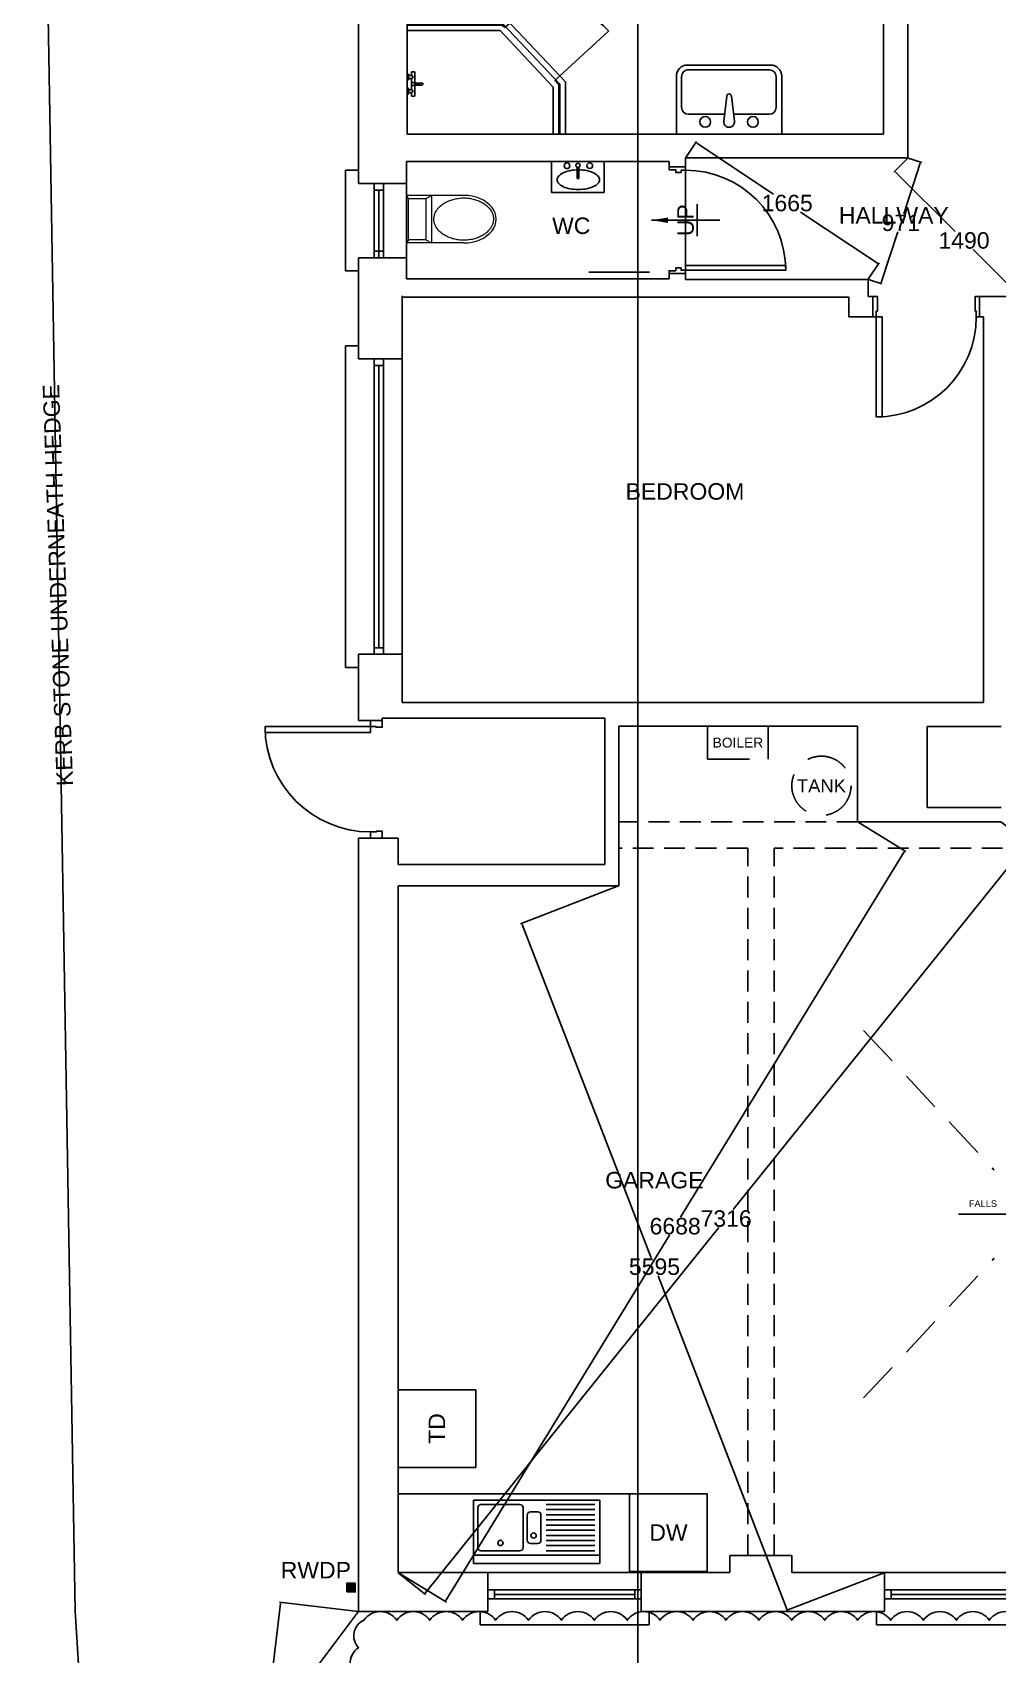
# Model space of a CAD drawing. Header units: millimetres. Extents: x 0 to 257100, y -5590 to 37493.
# Drawn here: x 84242 to 91573, y 10336 to 22661 of the extents above; entities that cross this region are included whole.
import ezdxf
from ezdxf.enums import TextEntityAlignment as Align

# ---------------------------------------------------------------- set-up
doc = ezdxf.new("R2010")
doc.units = ezdxf.units.MM
doc.header["$LTSCALE"] = 25
doc.header["$MEASUREMENT"] = 0
doc.linetypes.add('DASHED', pattern=[19.05, 12.7, -6.35])
doc.linetypes.add('DASHED2', pattern=[9.525, 6.35, -3.175])
for name, color, linetype in [('05 - General Notes', 6, 'Continuous'), ('06 - Room Names', 2, 'Continuous'), ('07 - Dimensions', 6, 'Continuous'), ('20 - Existing Walls', 2, 'Continuous'), ('24 - Stair-Ramp', 1, 'Continuous'), ('31 - Windows', 1, 'Continuous'), ('32 - Doors', 1, 'Continuous'), ('52 -', 2, 'Continuous'), ('52 - Drainage-Soil waste', 2, 'DASHED'), ('56 - Heating', 1, 'DASHED'), ('73 - Kitchen Equipment', 6, 'Continuous'), ('74 - Sanitary Fittings', 6, 'Continuous'), ('94 - Landscaping', 7, 'Continuous'), ('95 - Roads-Kerbs', 7, 'Continuous'), ('99 - Environment', 70, 'Continuous')]:
    doc.layers.add(name, color=color, linetype=linetype)
doc.styles.get("Standard").update_dxf_attribs({"font": 'arial.ttf'})
doc.dimstyles.get("Standard").update_dxf_attribs({"dimscale": 50, "dimtxt": 2.5, "dimasz": 0.18, "dimexe": 0.18, "dimexo": 0.0625, "dimgap": 0.09, "dimtad": 0, "dimtih": 1, "dimtoh": 1, "dimdec": 0, "dimzin": 0, "dimdsep": 46, "dimtxsty": 'Standard', "dimcen": 0.09, "dimadec": 0, "dimazin": 0, "dimtfac": 1, "dimtdec": 4, "dimtofl": 0, "dimtmove": 0, "dimatfit": 3, "dimfxl": 1, "dimtolj": 1, "dimtzin": 0, "dimarcsym": 0})

# ---------------------------------------------------------------- blocks, each defined once
blk = doc.blocks.new('*D84')
at = {"layer": 'Defpoints', "color": 0, "lineweight": -2}
for p, q in [((90895, 21707), (90998, 21673)), ((90986, 21667), (90860, 21283)), ((90689, 20761), (90815, 21146)), ((90592, 20784), (90695, 20750))]:
    blk.add_line(p, q, dxfattribs=at)
at = {"layer": 'Defpoints', "color": 0}
for p in [(90892, 21708), (90989, 21676), (90589, 20785)]:
    blk.add_point(p, dxfattribs=at)
for points in [[(90988, 21667), (90985, 21668), (90989, 21676)], [(90688, 20762), (90690, 20761), (90686, 20753)]]:
    blk.add_solid(points, dxfattribs=at)
at = {"layer": 'Defpoints', "color": 0, "insert": (90838, 21214), "char_height": 125, "attachment_point": 5}
blk.add_mtext('\\A1;971', dxfattribs=at)
blk = doc.blocks.new('*D85')
at = {"layer": 'Defpoints', "color": 0, "lineweight": -2}
for p, q in [((90890, 21705), (90785, 21600)), ((90798, 21600), (91250, 21148)), ((91839, 20560), (91387, 21012)), ((91944, 20652), (91839, 20547))]:
    blk.add_line(p, q, dxfattribs=at)
at = {"layer": 'Defpoints', "color": 0}
for p in [(90892, 21708), (90791, 21606), (91946, 20655)]:
    blk.add_point(p, dxfattribs=at)
for points in [[(90799, 21601), (90797, 21599), (90791, 21606)], [(91838, 20559), (91840, 20561), (91845, 20553)]]:
    blk.add_solid(points, dxfattribs=at)
at = {"layer": 'Defpoints', "color": 0, "insert": (91318, 21080), "char_height": 125, "attachment_point": 5}
blk.add_mtext('\\A1;1490', dxfattribs=at)
blk = doc.blocks.new('*D86')
at = {"layer": 'Defpoints', "color": 0, "lineweight": -2}
for p, q in [((89205, 21710), (89287, 21833)), ((89289, 21820), (89872, 21432)), ((90660, 20907), (90077, 21295)), ((90591, 20787), (90673, 20910))]:
    blk.add_line(p, q, dxfattribs=at)
at = {"layer": 'Defpoints', "color": 0}
for p in [(89282, 21825), (89203, 21708), (90589, 20785)]:
    blk.add_point(p, dxfattribs=at)
for points in [[(89290, 21821), (89288, 21819), (89282, 21825)], [(90659, 20906), (90661, 20908), (90668, 20902)]]:
    blk.add_solid(points, dxfattribs=at)
at = {"layer": 'Defpoints', "color": 0, "insert": (89975, 21364), "char_height": 125, "attachment_point": 5}
blk.add_mtext('\\A1;1665', dxfattribs=at)
blk = doc.blocks.new('*D96')
at = {"layer": 'Defpoints', "color": 0, "lineweight": -2}
for p, q in [((90513, 16660), (90877, 16437)), ((90864, 16434), (89165, 13658)), ((87383, 10746), (89082, 13522)), ((87022, 10956), (87386, 10733))]:
    blk.add_line(p, q, dxfattribs=at)
at = {"layer": 'Defpoints', "color": 0}
for p in [(90510, 16662), (87019, 10958), (87378, 10738)]:
    blk.add_point(p, dxfattribs=at)
for points in [[(90866, 16434), (90863, 16435), (90869, 16442)], [(87382, 10747), (87384, 10745), (87378, 10738)]]:
    blk.add_solid(points, dxfattribs=at)
at = {"layer": 'Defpoints', "color": 0, "insert": (89124, 13590), "char_height": 125, "attachment_point": 5}
blk.add_mtext('\\A1;6688', dxfattribs=at)
blk = doc.blocks.new('*D97')
at = {"layer": 'Defpoints', "color": 0, "lineweight": -2}
for p, q in [((91602, 16660), (91808, 16495)), ((91795, 16493), (89565, 13717)), ((87226, 10803), (89456, 13580)), ((87021, 10956), (87227, 10791))]:
    blk.add_line(p, q, dxfattribs=at)
at = {"layer": 'Defpoints', "color": 0}
for p in [(91600, 16662), (87019, 10958), (87220, 10796)]:
    blk.add_point(p, dxfattribs=at)
for points in [[(91797, 16492), (91794, 16494), (91801, 16500)], [(87225, 10804), (87227, 10802), (87220, 10796)]]:
    blk.add_solid(points, dxfattribs=at)
at = {"layer": 'Defpoints', "color": 0, "insert": (89511, 13648), "char_height": 125, "attachment_point": 5}
blk.add_mtext('\\A1;7316', dxfattribs=at)
blk = doc.blocks.new('*D99')
at = {"layer": 'Defpoints', "color": 0, "lineweight": -2}
for p, q in [((88694, 16176), (87950, 15889)), ((87962, 15883), (88941, 13351)), ((89973, 10681), (88994, 13214)), ((90711, 10957), (89967, 10670))]:
    blk.add_line(p, q, dxfattribs=at)
at = {"layer": 'Defpoints', "color": 0}
for p in [(88697, 16177), (87959, 15892), (90714, 10958)]:
    blk.add_point(p, dxfattribs=at)
for points in [[(87963, 15884), (87961, 15883), (87959, 15892)], [(89971, 10681), (89974, 10682), (89976, 10673)]]:
    blk.add_solid(points, dxfattribs=at)
at = {"layer": 'Defpoints', "color": 0, "insert": (88967, 13282), "char_height": 125, "attachment_point": 5}
blk.add_mtext('\\A1;5595', dxfattribs=at)
blk = doc.blocks.new('kitchen sink18')
at = {"color": 0}
for p, q in [((0, 0), (-1200, 0)), ((-1200, 0), (-1200, -600)), ((0, -600), (0, 0)), ((-1200, -80), (0, -80)), ((-1150, -120), (-690, -120)), ((-470, -150), (-470, -530)), ((-70, -120), (-440, -120)), ((-40, -530), (-40, -150)), ((-1150, -169), (-690, -169)), ((-1150, -218), (-690, -218)), ((-1150, -267), (-690, -267)), ((-640, -220), (-640, -460)), ((-540, -190), (-610, -190)), ((-510, -460), (-510, -220)), ((-1150, -315), (-690, -315)), ((-1150, -364), (-690, -364)), ((-1150, -414), (-690, -414)), ((-1150, -462), (-690, -462)), ((-1200, -600), (0, -600)), ((-1150, -511), (-690, -511)), ((-1150, -560), (-690, -560)), ((-610, -490), (-540, -490)), ((-440, -560), (-70, -560))]:
    blk.add_line(p, q, dxfattribs=at)
for centre in [(-570, -265), (-255, -195)]:
    blk.add_circle(centre, 25, dxfattribs=at)
for centre, start, end in [((-440, -150), 90, 180), ((-70, -150), 360, 90), ((-610, -220), 90, 180), ((-540, -220), 360, 90), ((-610, -460), 180, 270), ((-540, -460), 270, 0), ((-440, -530), 180, 270), ((-70, -530), 270, 0)]:
    blk.add_arc(centre, 30, start, end, dxfattribs=at)
blk = doc.blocks.new('A$C15221B2D')
for p, q in [((0, 0.291), (0, 0)), ((0.495, 0.291), (0, 0.291)), ((0.239, 0.237), (0.239, 0.133)), ((0.257, 0.133), (0.257, 0.237)), ((0.495, 0), (0.495, 0.291)), ((0, 0), (0.495, 0)), ((0.239, 0.133), (0.257, 0.133))]:
    blk.add_line(p, q)
for centre, radius in [((0.145, 0.251), 0.0267), ((0.247, 0.255), 0.0199), ((0.359, 0.252), 0.0268)]:
    blk.add_circle(centre, radius)
for centre, radius, start, end in [((0.17, 0.054), 0.144, 114.7868, 138.0706), ((0.219, -0.053), 0.262, 100.8917, 114.7868), ((0.252, -0.222), 0.435, 90.1224, 100.8917), ((0.252, -0.222), 0.435, 79.353, 90.1224), ((0.284, -0.052), 0.262, 65.4579, 79.353), ((0.333, 0.054), 0.144, 42.1741, 65.4579), ((0.097, 0.12), 0.0456, 138.0706, 180.1224), ((0.097, 0.12), 0.0456, 180.1224, 222.1741), ((0.17, 0.186), 0.144, 222.1741, 245.4579), ((0.219, 0.293), 0.262, 245.4579, 259.353), ((0.251, 0.463), 0.435, 259.353, 270.1224), ((0.251, 0.463), 0.435, 270.1224, 280.8917), ((0.283, 0.293), 0.262, 280.8917, 294.7868), ((0.333, 0.186), 0.144, 294.7868, 318.0706), ((0.406, 0.121), 0.0456, 0.1224, 42.1741), ((0.406, 0.121), 0.0456, 318.0706, 0.1224)]:
    blk.add_arc(centre, radius, start, end)
at = {"flags": 9}
for tag in ['YSIZE', 'XSIZE']:
    blk.add_attdef(tag, (0, 0), '', height=0.0005, dxfattribs=at)
blk = doc.blocks.new('A$C34D52403')
for p, q in [((0, 0.3791), (0, 0.061)), ((0.5791, 0.3791), (0, 0.3791)), ((0.5791, 0.061), (0.5791, 0.3791)), ((0.2663, 0.2707), (0.0679, 0.2707)), ((0.277, 0.1711), (0.2602, 0.3089)), ((0.3022, 0.1711), (0.319, 0.3089)), ((0.5131, 0.2707), (0.3128, 0.2707)), ((0.0308, 0.2336), (0.0308, 0.0631)), ((0.5502, 0.0631), (0.5502, 0.2336)), ((0.0679, 0.026), (0.5131, 0.026)), ((0.061, 0), (0.5182, 0))]:
    blk.add_line(p, q)
for centre in [(0.1584, 0.3125), (0.4208, 0.3125)]:
    blk.add_circle(centre, 0.0296)
for centre, radius, start, end in [((0.0679, 0.2336), 0.0371, 90, 180), ((0.2896, 0.3125), 0.0296, 353.04224, 186.95776), ((0.5131, 0.2336), 0.0371, 0, 90), ((0.2896, 0.171), 0.0125, 179.35285, 0.64715), ((0.061, 0.061), 0.061, 180, 270), ((0.0679, 0.0631), 0.0371, 180, 270), ((0.5131, 0.0631), 0.0371, 270, 0), ((0.5182, 0.061), 0.061, 270, 0)]:
    blk.add_arc(centre, radius, start, end)
blk = doc.blocks.new('A$C57E16F12')
for p, q in [((0, 1), (0, 0.195)), ((0, 1), (0.95, 1)), ((0.045, 1), (0.045, 0.214)), ((0.055, 1), (0.055, 0.218)), ((0.1, 1), (0.1, 0.236)), ((0.44, 0.936), (0.44, 0.964)), ((0.44, 0.964), (0.47, 0.964)), ((0.44, 0.936), (0.532, 0.936)), ((0.458, 1), (0.458, 0.988)), ((0.506, 1), (0.458, 1)), ((0.506, 0.988), (0.458, 0.988)), ((0.47, 0.988), (0.47, 0.964)), ((0.494, 0.988), (0.494, 0.964)), ((0.494, 0.964), (0.586, 0.964)), ((0.506, 1), (0.506, 0.988)), ((0.532, 0.939), (0.532, 0.876)), ((0.539, 0.92), (0.539, 0.936)), ((0.542, 0.92), (0.542, 0.936)), ((0.548, 0.939), (0.548, 0.876)), ((0.548, 0.936), (0.64, 0.936)), ((0.574, 1), (0.574, 0.988)), ((0.574, 1), (0.622, 1)), ((0.574, 0.988), (0.622, 0.988)), ((0.586, 0.988), (0.586, 0.964)), ((0.61, 0.988), (0.61, 0.964)), ((0.61, 0.964), (0.64, 0.964)), ((0.622, 1), (0.622, 0.988)), ((0.64, 0.936), (0.64, 0.964)), ((0.95, -0.3), (0.95, 1)), ((0.538, 0.92), (0.538, 0.896)), ((0.542, 0.92), (0.538, 0.92)), ((0.542, 0.896), (0.538, 0.896)), ((0.542, 0.92), (0.542, 0.896)), ((0.522, -0.3), (0, 0.195)), ((0.541, -0.255), (0.045, 0.214)), ((0.076, 0.198), (0.055, 0.218)), ((0.564, -0.2), (0.1, 0.236)), ((0.105, -0.655), (0.511, -0.213)), ((0.545, -0.245), (0.511, -0.212)), ((0.95, -0.255), (0.541, -0.255)), ((0.95, -0.245), (0.545, -0.245)), ((0.95, -0.2), (0.564, -0.2)), ((0.95, -0.3), (0.522, -0.3))]:
    blk.add_line(p, q)
blk.add_arc((0.511, -0.215), 0.6, 136.4588, 227.3083)
for centre, major_axis, start_param, end_param in [((0.482, 0.964), (-0.00849, 0.00849), 0.785398, 3.926991), ((0.54, 0.95), (0.0099, 0.0099), 5.497787, 11.780972), ((0.598, 0.964), (-0.00849, 0.00849), 0.785398, 3.926991), ((0.54, 0.876), (0.00566, 0.00566), 2.356194, 5.497787)]:
    blk.add_ellipse(centre, major_axis=major_axis, ratio=1, start_param=start_param, end_param=end_param)
blk = doc.blocks.new('*D175')
at = {"layer": 'Defpoints', "color": 0, "lineweight": -2}
for p, q in [((86126, 10723), (85440, 4953)), ((86716, 10662), (86118, 10733)), ((84737, -955), (85424, 4816)), ((85325, -1034), (84727, -962))]:
    blk.add_line(p, q, dxfattribs=at)
at = {"layer": 'Defpoints', "color": 0}
for p in [(86127, 10732), (86719, 10662), (85328, -1034)]:
    blk.add_point(p, dxfattribs=at)
for points in [[(86128, 10723), (86125, 10724), (86127, 10732)], [(84736, -954), (84739, -955), (84736, -964)]]:
    blk.add_solid(points, dxfattribs=at)
at = {"layer": 'Defpoints', "color": 0, "insert": (85432, 4884), "char_height": 125, "attachment_point": 5}
blk.add_mtext('\\A1;11778', dxfattribs=at)
blk = doc.blocks.new('*D176')
at = {"layer": 'Defpoints', "color": 0, "lineweight": -2}
for p, q in [((86717, 10660), (86175, 9939)), ((86187, 9941), (89522, 7430)), ((93239, 4632), (89904, 7142)), ((93783, 5339), (93241, 4619))]:
    blk.add_line(p, q, dxfattribs=at)
at = {"layer": 'Defpoints', "color": 0}
for p in [(86719, 10662), (93785, 5342), (93246, 4626)]:
    blk.add_point(p, dxfattribs=at)
for points in [[(86188, 9942), (86186, 9940), (86180, 9946)], [(93238, 4630), (93240, 4633), (93246, 4626)]]:
    blk.add_solid(points, dxfattribs=at)
at = {"layer": 'Defpoints', "color": 0, "insert": (89713, 7286), "char_height": 125, "attachment_point": 5}
blk.add_mtext('\\A1;\\A1;8845\\P????', dxfattribs=at)
blk = doc.blocks.new('A$C238C3AFD')
at = {"lineweight": 5}
for p, q in [((0, 0.246), (0, 0.68)), ((0.024, 0.666), (0, 0.68)), ((0, 0.68), (0.361, 0.68)), ((0.024, 0.68), (0.337, 0.68)), ((0.024, 0.535), (0.024, 0.666)), ((0.024, 0.666), (0.337, 0.666)), ((0.337, 0.666), (0.361, 0.68)), ((0.337, 0.666), (0.337, 0.535)), ((0.361, 0.246), (0.361, 0.68)), ((0.024, 0.535), (0, 0.492)), ((0.337, 0.535), (0.024, 0.535)), ((0.337, 0.535), (0.361, 0.492)), ((0.361, 0.492), (0, 0.492))]:
    blk.add_line(p, q, dxfattribs=at)
blk.add_ellipse((0.18, 0.246), major_axis=(0, 0.246), ratio=0.7331, start_param=1.570796, end_param=4.712389, dxfattribs=at)
blk.add_open_spline([(0.18, 0.472), (0.174, 0.472), (0.167, 0.472), (0.152, 0.469), (0.144, 0.467), (0.128, 0.46), (0.12, 0.456), (0.104, 0.445), (0.097, 0.439), (0.082, 0.425), (0.075, 0.417), (0.063, 0.4), (0.057, 0.391), (0.046, 0.37), (0.042, 0.36), (0.033, 0.337), (0.03, 0.326), (0.025, 0.301), (0.023, 0.289), (0.02, 0.264), (0.02, 0.251), (0.02, 0.226), (0.021, 0.213), (0.025, 0.189), (0.028, 0.177), (0.034, 0.153), (0.038, 0.142), (0.047, 0.12), (0.052, 0.11), (0.064, 0.091), (0.07, 0.082), (0.084, 0.066), (0.091, 0.059), (0.106, 0.046), (0.113, 0.041), (0.129, 0.032), (0.138, 0.028), (0.154, 0.023), (0.162, 0.021), (0.179, 0.02), (0.187, 0.02), (0.204, 0.022), (0.213, 0.024), (0.229, 0.03), (0.237, 0.034), (0.253, 0.044), (0.261, 0.05), (0.276, 0.064), (0.283, 0.072), (0.296, 0.089), (0.302, 0.098), (0.313, 0.118), (0.318, 0.129), (0.326, 0.151), (0.33, 0.163), (0.336, 0.187), (0.338, 0.2), (0.341, 0.225), (0.341, 0.238), (0.341, 0.264), (0.34, 0.276), (0.336, 0.301), (0.334, 0.314), (0.327, 0.338), (0.324, 0.349), (0.314, 0.371), (0.309, 0.382), (0.298, 0.401), (0.291, 0.41), (0.278, 0.426), (0.27, 0.434), (0.255, 0.446), (0.248, 0.452), (0.231, 0.461), (0.223, 0.464), (0.207, 0.47), (0.198, 0.471), (0.187, 0.472), (0.184, 0.472), (0.18, 0.472)], degree=3, knots=[0, 0, 0, 0, 0.129187, 0.129187, 0.292984, 0.292984, 0.456781, 0.456781, 0.620578, 0.620578, 0.784375, 0.784375, 0.948173, 0.948173, 1.11197, 1.11197, 1.275767, 1.275767, 1.439564, 1.439564, 1.603361, 1.603361, 1.767159, 1.767159, 1.930956, 1.930956, 2.094753, 2.094753, 2.25855, 2.25855, 2.422347, 2.422347, 2.586144, 2.586144, 2.749942, 2.749942, 2.913739, 2.913739, 3.077536, 3.077536, 3.241333, 3.241333, 3.406995, 3.406995, 3.572656, 3.572656, 3.738317, 3.738317, 3.903979, 3.903979, 4.06964, 4.06964, 4.235301, 4.235301, 4.400963, 4.400963, 4.566624, 4.566624, 4.732286, 4.732286, 4.897947, 4.897947, 5.063608, 5.063608, 5.22927, 5.22927, 5.394931, 5.394931, 5.560592, 5.560592, 5.726254, 5.726254, 5.891915, 5.891915, 6.057576, 6.057576, 6.223238, 6.223238, 6.283185, 6.283185, 6.283185, 6.283185], dxfattribs=at)

msp = doc.modelspace()

# ---------------------------------------------------------------- linework, layer by layer
at = {"layer": '07 - Dimensions'}
msp.add_line((88841.4, 9000), (88841.4, 31800), dxfattribs=at)
at = {"layer": '20 - Existing Walls'}
for p, q in [((90706.4, 24899.5), (90706.4, 21889.5)), ((90892.4, 21707.5), (90892.4, 24889.5)), ((86718.9, 21514), (86718.9, 22840.5)), ((87087.4, 22840.5), (87087.4, 21889.5)), ((90706.4, 21889.5), (87087.4, 21889.5)), ((90892.4, 21707.5), (89203.4, 21707.5)), ((89203.4, 21707.5), (89203.4, 21639.5)), ((89078.4, 21680), (87084.4, 21680)), ((87084.4, 21680), (87084.4, 21514)), ((89078.4, 21680), (89078.4, 21639.5)), ((87084.4, 21514), (86718.9, 21514)), ((87084.4, 20949), (86718.9, 20949)), ((86718.9, 20180.5), (86718.9, 20949)), ((87084.4, 20949), (87084.4, 20789)), ((89078.4, 20789), (87084.4, 20789)), ((89078.4, 20829.5), (89078.4, 20789)), ((89203.4, 20784.5), (89203.4, 20829.5)), ((90589.4, 20784.5), (89203.4, 20784.5)), ((90589.4, 20654.5), (90589.4, 20784.5)), ((87050.4, 20659.5), (87050.4, 17570.5)), ((90442.4, 20649.5), (87050.4, 20649.5)), ((90442.4, 20649.5), (90442.4, 20499.5)), ((90626.4, 20654.5), (90589.4, 20654.5)), ((91946.4, 20654.5), (91436.4, 20654.5)), ((90626.4, 20499.5), (90442.4, 20499.5)), ((91436.4, 20499.5), (91466.4, 20499.5)), ((91466.4, 20499.5), (91466.4, 17570.5)), ((87050.4, 20180.5), (86718.9, 20180.5)), ((87050.4, 17936.5), (86718.9, 17936.5)), ((86718.9, 17434), (86718.9, 17936.5)), ((91466.4, 17570.5), (87050.4, 17570.5)), ((86808.9, 17434), (86718.9, 17434)), ((86898.9, 17434), (86898.9, 17451)), ((86898.9, 17451), (88588.9, 17451)), ((88588.9, 17451), (88588.9, 16339)), ((88696.9, 17390), (90509.9, 17390)), ((88696.9, 17390), (88696.9, 16177)), ((90509.9, 17390), (90509.9, 16662)), ((91036.9, 17388), (91599.9, 17388)), ((91036.9, 17388), (91036.9, 16772)), ((91036.9, 16772), (91599.9, 16772)), ((90509.9, 16662), (91599.9, 16662)), ((86718.9, 10662), (86718.9, 16539)), ((86808.9, 16539), (86718.9, 16539)), ((86898.9, 16539), (87018.9, 16539)), ((87018.9, 16539), (87018.9, 16339)), ((87018.9, 16339), (88588.9, 16339)), ((87018.9, 10958), (87018.9, 16177)), ((88696.9, 16177), (87018.9, 16177)), ((89539.9, 10958), (89539.9, 11088)), ((90009.9, 11088), (89539.9, 11088)), ((90009.9, 10958), (90009.9, 11088)), ((89539.9, 10958), (87018.9, 10958)), ((87701.9, 10958), (87701.9, 10662)), ((87701.9, 10958), (88866.9, 10958)), ((88866.9, 10958), (88866.9, 10662)), ((90009.9, 10958), (90713.9, 10958)), ((90713.9, 10958), (90713.9, 10662)), ((91877.9, 10958), (90713.9, 10958)), ((86718.9, 10662), (87701.9, 10662)), ((88866.9, 10662), (90713.9, 10662))]:
    msp.add_line(p, q, dxfattribs=at)
at = {"layer": '20 - Existing Walls', "linetype": 'DASHED2'}
for p, q in [((90509.9, 16662), (88696.9, 16662)), ((89674.9, 16462), (88696.9, 16462)), ((89674.9, 11088), (89674.9, 16462)), ((89874.9, 11088), (89874.9, 16462)), ((92563.9, 16462), (89874.9, 16462))]:
    msp.add_line(p, q, dxfattribs=at)
at = {"layer": '24 - Stair-Ramp'}
msp.add_line((89203.4, 20854.5), (89203.4, 21614.5), dxfattribs=at)
at = {"layer": '31 - Windows'}
for p, q in [((86618.9, 21614), (86618.9, 20849)), ((86618.9, 21614), (86718.9, 21614)), ((86837.4, 20949), (86837.4, 21514)), ((86907.4, 21464), (86837.4, 21464)), ((86872.4, 20949), (86872.4, 21464)), ((86907.4, 20949), (86907.4, 21514)), ((87084.4, 20949), (87084.4, 21514)), ((86907.4, 20999), (86837.4, 20999)), ((86618.9, 20849), (86718.9, 20849)), ((86618.9, 20280.5), (86618.9, 17836.5)), ((86618.9, 20280.5), (86718.9, 20280.5)), ((86837.4, 20180.5), (86837.4, 17936.5)), ((86907.4, 20130.5), (86837.4, 20130.5)), ((86872.4, 20130.5), (86872.4, 17986.5)), ((86907.4, 20180.5), (86907.4, 17936.5)), ((86907.4, 17986.5), (86837.4, 17986.5)), ((86618.9, 17836.5), (86718.9, 17836.5)), ((88866.9, 10828), (87701.9, 10828)), ((88866.9, 10758), (87701.9, 10758)), ((87751.9, 10828), (87751.9, 10758)), ((88816.9, 10793), (87751.9, 10793)), ((88816.9, 10828), (88816.9, 10758)), ((90713.9, 10828), (91877.9, 10828)), ((90713.9, 10758), (91877.9, 10758)), ((90763.9, 10828), (90763.9, 10758)), ((90763.9, 10793), (91827.9, 10793)), ((87641.9, 10562), (87641.9, 10662)), ((88926.9, 10562), (88926.9, 10662)), ((90653.9, 10562), (90653.9, 10662)), ((87641.9, 10562), (88926.9, 10562)), ((90653.9, 10562), (91938.9, 10562))]:
    msp.add_line(p, q, dxfattribs=at)
at = {"layer": '32 - Doors', "extrusion": (-3.45069e-15, -3.32822e-15, -1), "elevation": 0}
msp.add_lwpolyline([(-89128.4, 21618), (-89078.4, 21618), (-89078.4, 21639.5), (-89203.4, 21639.5), (-89203.4, 21614.5), (-89168.4, 21614.5), (-89168.4, 21597.5), (-89128.4, 21597.5)], close=True, dxfattribs=at)
at = {"layer": '32 - Doors', "extrusion": (-3.45069e-15, 3.32822e-15, -1), "elevation": 0}
for points in [[(-89128.4, 20851), (-89078.4, 20851), (-89078.4, 20829.5), (-89203.4, 20829.5), (-89203.4, 20854.5), (-89168.4, 20854.5), (-89168.4, 20871.5), (-89128.4, 20871.5)], [(-89203.4, 20854.5), (-89963.4, 20854.5), (-89963.4, 20889.5), (-89203.4, 20889.5)]]:
    msp.add_lwpolyline(points, close=True, dxfattribs=at)
at = {"layer": '32 - Doors', "extrusion": (0, 1.22465e-16, -1)}
for points in [[(-90626.4, 20654.5), (-90626.4, 20499.5), (-90651.4, 20499.5), (-90651.4, 20544.5), (-90660.4, 20544.5), (-90660.4, 20654.5)], [(-91436.4, 20654.5), (-91436.4, 20499.5), (-91411.4, 20499.5), (-91411.4, 20544.5), (-91402.4, 20544.5), (-91402.4, 20654.5)], [(-90651.4, 20499.5), (-90651.4, 19739.5), (-90696.4, 19739.5), (-90696.4, 20499.5)]]:
    msp.add_lwpolyline(points, close=True, dxfattribs=at)
at = {"layer": '32 - Doors'}
for points in [[(86808.9, 17386.5), (86008.9, 17386.5), (86008.9, 17341.5), (86808.9, 17341.5)], [(86808.9, 17386.5), (86853.9, 17386.5), (86851.8, 17381.5), (86898.9, 17381.5), (86898.9, 17434), (86808.9, 17434)], [(86808.9, 16586.5), (86853.9, 16586.5), (86851.8, 16591.5), (86898.9, 16591.5), (86898.9, 16539), (86808.9, 16539)]]:
    msp.add_lwpolyline(points, close=True, dxfattribs=at)
at = {"layer": '32 - Doors', "extrusion": (-3.45069e-15, 3.32822e-15, -1)}
msp.add_arc((-89203.4, 20854.5), 760, 90, 180, dxfattribs=at)
at = {"layer": '32 - Doors', "extrusion": (0, 1.22465e-16, -1)}
msp.add_arc((-90651.4, 20499.5), 760, 180, 270, dxfattribs=at)
at = {"layer": '32 - Doors'}
msp.add_arc((86808.9, 17386.5), 800, 180, 270, dxfattribs=at)
at = {"layer": '52 -'}
msp.add_lwpolyline([(86628.9, 10812), (86693.9, 10812), (86693.9, 10877), (86628.9, 10877)], close=True, dxfattribs=at)
msp.add_solid([(86693.9, 10812), (86693.9, 10877), (86628.9, 10812), (86628.9, 10877)], dxfattribs=at)
at = {"layer": '52 - Drainage-Soil waste'}
for p, q in [((90554.9, 15078.4), (91547.5, 14017)), ((90554.9, 12285.6), (91547.5, 13347))]:
    msp.add_line(p, q, dxfattribs=at)
at = {"layer": '56 - Heating', "linetype": 'Continuous'}
msp.add_line((88928.4, 20839), (88468.4, 20839), dxfattribs=at)
at = {"layer": '56 - Heating'}
msp.add_lwpolyline([(89370.7, 17140), (89830.7, 17140), (89830.7, 17390), (89370.7, 17390)], close=True, dxfattribs=at)
msp.add_circle((90234.9, 16937), 225, dxfattribs=at)
at = {"layer": '73 - Kitchen Equipment'}
for p, q in [((88777.9, 11558), (87018.9, 11558)), ((88777.9, 10958), (88777.9, 11558))]:
    msp.add_line(p, q, dxfattribs=at)
for points in [[(87608.9, 12348), (87608.9, 11758), (87018.9, 11758), (87018.9, 12348)], [(89367.9, 11558), (88777.9, 11558), (88777.9, 10968), (89367.9, 10968)]]:
    msp.add_lwpolyline(points, close=True, dxfattribs=at)
at = {"layer": '95 - Roads-Kerbs'}
for q in [(84242.2, 29902.7), (85327.8, -1034.3)]:
    msp.add_line((84566.9, 10662), q, dxfattribs=at)
at = {"layer": '99 - Environment'}
msp.add_lwpolyline([(91759.9, 10596.9, 0.5205671), (91509.9, 10596.9, 0.5205671), (91259.9, 10596.9, 0.5205671), (91009.9, 10596.9, 0.5205671), (90759.9, 10596.9, 0.5205671), (90509.9, 10596.9, 0.5205671), (90259.9, 10596.9, 0.5205671), (90009.9, 10596.9, 0.5205671), (89759.9, 10596.9, 0.5205671), (89509.9, 10596.9, 0.5205671), (89259.9, 10596.9, 0.5205671), (89009.9, 10596.9, 0.5205671), (88759.9, 10596.9, 0.5205671), (88509.9, 10596.9, 0.5205671), (88259.9, 10596.9, 0.5205671), (88009.9, 10596.9, 0.5205671), (87759.9, 10596.9, 0.5205671), (87509.9, 10596.9, 0.5205671), (87259.9, 10596.9, 0.5205671), (87009.9, 10596.9, 0.5205671), (86759.9, 10596.9, 0.5205671), (86718.9, 10387.9, 0.5205671), (86718.9, 10137.9, 0.5205671)], format="xyb", dxfattribs=at)

# ---------------------------------------------------------------- block references
at = {"layer": '73 - Kitchen Equipment', "xscale": 0.7999999999999903, "yscale": 0.7999999999999903, "zscale": 0.7999999999999903, "rotation": 180}
msp.add_blockref('kitchen sink18', (87592.9, 11028), dxfattribs=at)
at = {"layer": '74 - Sanitary Fittings', "color": 7}
for name, p, xscale, yscale, zscale, rotation in [('A$C57E16F12', (88012.6, 22768.5), -925.2631578373362, 925.2631578373362, 925.2631578373362, 89.99999999999997), ('A$C34D52403', (89933.4, 22413.2), 1381.406271588025, 1381.406271588025, 1381.406271588025, 180), ('A$C15221B2D', (88185.3, 21445.1), 808.0155138982097, 808.0155138982097, 808.0155138982097, 360), ('A$C238C3AFD', (87764, 21062.5), 1000, 1000, 1000, 89.99999999999999)]:
    msp.add_blockref(name, p, dxfattribs=dict(at, xscale=xscale, yscale=yscale, zscale=zscale, rotation=rotation))

# ---------------------------------------------------------------- texts
at = {"layer": '05 - General Notes'}
for s, height, p in [('FALLS', 50, (91461.9, 13762)), ('RWDP', 125, (86394.8, 10977.1))]:
    msp.add_text(s, height=height, dxfattribs=at).set_placement(p, align=Align.MIDDLE_CENTER)
at = {"layer": '05 - General Notes', "insert": (89203.4, 21234.5), "char_height": 125, "width": 320, "attachment_point": 5, "rotation": 90}
msp.add_mtext('\\LUP', dxfattribs=at)
at = {"layer": '06 - Room Names', "char_height": 125, "width": 1660, "attachment_point": 5}
for s, insert in [('HALLWAY', (90784.6, 21271.5)), ('WC', (88334.6, 21191.5)), ('BEDROOM', (89198.4, 19172.8)), ('GARAGE', (88966, 13939.4))]:
    msp.add_mtext(s, dxfattribs=dict(at, insert=insert))
at = {"layer": '73 - Kitchen Equipment'}
for s, height, p in [('BOILER', 75, (89600.7, 17265)), ('TANK', 100, (90234.9, 16937)), ('DW', 125, (89072.9, 11263))]:
    msp.add_text(s, height=height, dxfattribs=at).set_placement(p, align=Align.MIDDLE_CENTER)
msp.add_text('TD', height=125, rotation=90, dxfattribs=at).set_placement((87313.9, 12053), align=Align.MIDDLE_CENTER)
at = {"layer": '94 - Landscaping'}
msp.add_text('KERB STONE UNDERNEATH HEDGE', height=125, rotation=92, dxfattribs=at).set_placement((84435.3, 18461.8), align=Align.MIDDLE_CENTER)

# ---------------------------------------------------------------- dimensions: what is measured, and where the dimension line sits
at = {"layer": 'Defpoints'}
for p1, p2, distance, picture, middle in [((90589.4, 20784.5), (89203.4, 21707.5), -141.3, '*D86', (89974.7, 21363.6)), ((90589.4, 20784.5), (90892.4, 21707.5), -101.9, '*D84', (90837.7, 21214.2)), ((91946.4, 20654.5), (90892.4, 21707.5), 142.8, '*D85', (91318.4, 21080)), ((90509.9, 16662), (87018.9, 10958), 421.2, '*D96', (89123.6, 13590.1)), ((91599.9, 16662), (87018.9, 10958), 258.1, '*D97', (89510.6, 13648.4)), ((90713.9, 10958), (88696.9, 16177), 791.3, '*D99', (88967.3, 13282.3)), ((85327.8, -1033.9), (86718.9, 10662), 595.8, '*D175', (85431.7, 4884.4))]:
    dim = msp.add_aligned_dim(p1=p1, p2=p2, distance=distance, dimstyle='Standard', dxfattribs=at)
    dim.commit()
    dim.dimension.update_dxf_attribs({"geometry": picture, "text_midpoint": middle})
dim = msp.add_aligned_dim(p1=(86718.9, 10662), p2=(93785, 5341.8), distance=-895.9, text='\\A1;<>\\P????', dimstyle='Standard', override={"dimtxsty": 'Standard', "dimtfill": 0, "dimtfillclr": 0}, dxfattribs=at)
dim.commit()
dim.dimension.update_dxf_attribs({"geometry": '*D176', "text_midpoint": (89713, 7286.2)})

# ---------------------------------------------------------------- leaders
at = {"layer": '05 - General Notes'}
for points, override in [([(88943.4, 21234.5), (89463.4, 21234.5)], {"dimasz": 2.5}), ([(91646.9, 13682), (91276.9, 13682)], {"dimscale": 250})]:
    msp.add_leader(points, dimstyle='Standard', override=override, dxfattribs=at)

doc.saveas('drawing.dxf')
